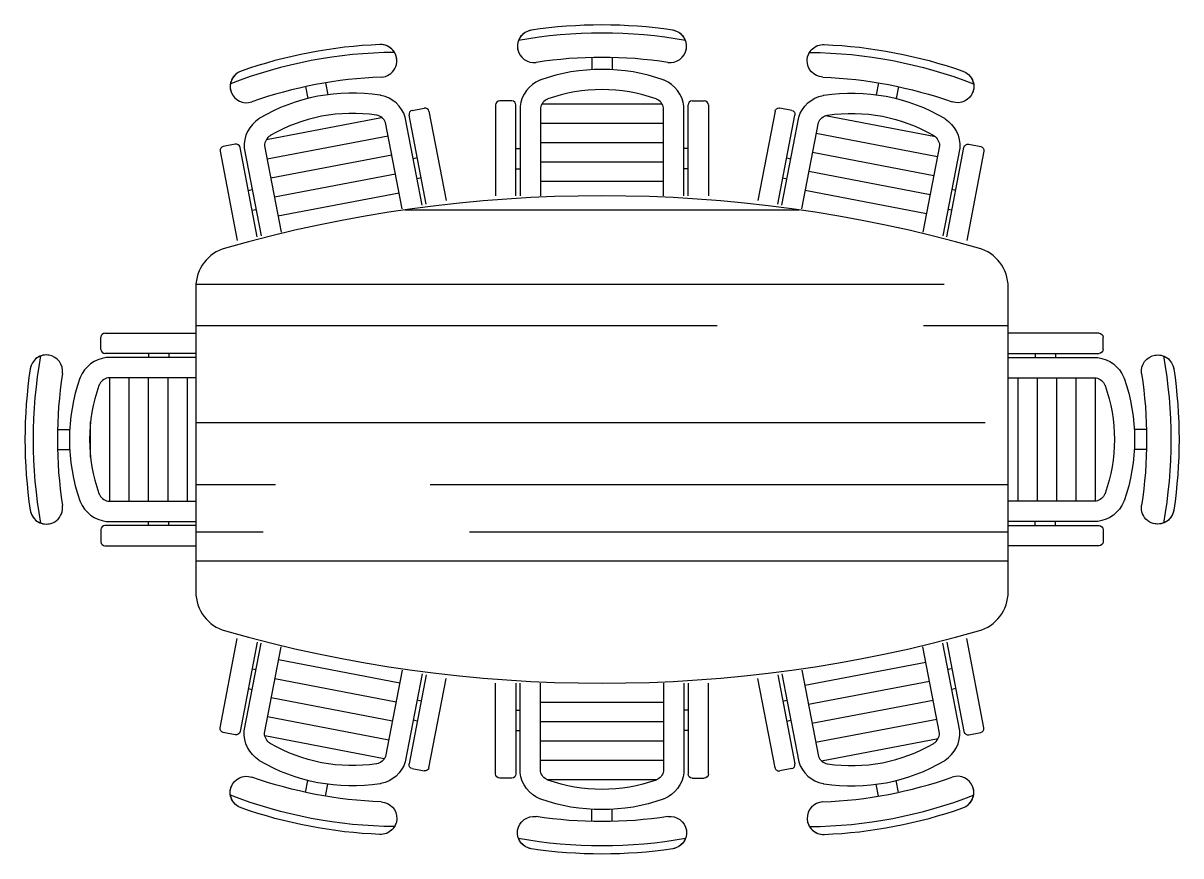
# Model space of a CAD drawing. Header units: millimetres. Extents: x -834.15 to -831.3, y 2621.5 to 2623.55.
import ezdxf

# ---------------------------------------------------------------- set-up
doc = ezdxf.new("R2010")
doc.units = ezdxf.units.MM
doc.header["$LTSCALE"] = 10
doc.layers.add('Móveis_mesas', color=2, linetype='Continuous')

# ---------------------------------------------------------------- blocks, each defined once
blk = doc.blocks.new('cdn_cadeira1')
at = {"layer": 'Móveis_mesas'}
h = blk.add_hatch(dxfattribs=at)
h.set_pattern_fill('ANSI31', color=1, scale=0.015, angle=45, style=0)
h.set_pattern_definition([(90, (762.9776242317973, -2622.524252766926), (-0.047625, 1.040834085586084e-17), [])])
h.paths.add_polyline_path([(0, 0.151804145569713), (-0.2165194715242933, 0.1518041455688035, 0.2489073770205408), (-0.2382057156459041, 0.1338933438205459, 0.0005948631712345492), (-0.2385233927550416, 0.133123505696858, 0.1712865281753591), (-0.2385233950370775, -0.1331234986869276, 0.0005948527684760968), (-0.2382057240293989, -0.1338933235729201, 0.2489075709497249), (-0.2165194715259986, -0.151804145569713), (-1.13686837721616e-13, -0.1518041455692583)])
for p, q in [((-0.2236767127717485, 0.2618041455698403), (0, 0.2618041455698403)), ((-0.2336767127717394, 0.2218041455698767), (-0.2336767127717394, 0.2518041455696221)), ((0, 0.2118041455696584), (-0.2236767127717485, 0.2118041455696584)), ((-0.1161767127717894, 0.2118041455696584), (-0.1161767127716757, 0.2018041455689854)), ((-0.06617671277160753, 0.2118041455696584), (-0.06617671277160753, 0.2018041455694402)), ((-0.3404152431411376, 0.0249999999996362), (-0.3106306752046066, 0.0249999999996362)), ((-0.3404152431411376, -0.0250000000005457), (-0.3106306752046066, -0.02500000000009095)), ((-0.2336767127717394, -0.2218041455698767), (-0.2336767127717394, -0.2518041455696221)), ((0, -0.2118041455696584), (-0.2236767127717485, -0.2118041455696584)), ((-0.1161767127717894, -0.2118041455696584), (-0.1161767127716757, -0.2018041455689854)), ((-0.06617671277160753, -0.2118041455696584), (-0.06617671277160753, -0.2018041455694402)), ((-0.2236767127717485, -0.2618041455698403), (0, -0.2618041455698403))]:
    blk.add_line(p, q, dxfattribs=at)
for points in [[(-1.13686837721616e-13, 0.2018041455694402), (-0.2203692421334154, 0.2018041455689854, 0.2698809656187245), (-0.284402405267997, 0.1530209643715352, 0.001393405043668773), (-0.2852495406112894, 0.1509587371519956, 0.1727367106734558), (-0.2852495406112894, -0.1509587371529051, 0.001393405043668912), (-0.284402405267997, -0.1530209643724447, 0.2698809656187243), (-0.2203692421334154, -0.2018041455698949), (1.13686837721616e-13, -0.2018041455694402)], [(0, 0.151804145569713), (-0.2165194715245207, 0.1518041455688035, 0.2489073769131495), (-0.2382057156412429, 0.1338933438314598, 0.000594863178354874), (-0.2385233927544732, 0.133123505698677, 0.1712865281762898), (-0.2385233950373049, -0.1331234986864729, 0.000594868431199615), (-0.2382057156412429, -0.1338933438323693, 0.248907376914562), (-0.216519471524407, -0.151804145569713), (0, -0.1518041455692583)]]:
    blk.add_lwpolyline(points, format="xyb", dxfattribs=at)
for centre, radius, start, end in [((-0.2236767127717485, 0.2518041455696221), 0.01, 90, 180), ((-0.3680687347614366, 0.1681771776779897), 0.04, 79.37090866011141, 171.4073895543942), ((-0.3680687347614366, 0.1681771776779897), 0.04, 351.4073895543942, 171.4073895543942), ((-0.2236767127717485, 0.221804145569422), 0.01, 180, 270), ((0.7449218660673296, -4.547473508864641e-13), 1.165625000000026, 171.4073895543942, 188.5926104456058), ((0.7449218660673296, -4.547473508864641e-13), 1.085625000000026, 171.4073895543942, 188.5926104456058), ((-0.3680687347614366, -0.1681771776788992), 0.04, 188.5926104456058, 8.592610445605818), ((-0.3680687347614366, -0.1681771776788992), 0.04, 188.5926104456058, 280.6290913398886), ((-0.2236767127717485, -0.221804145569422), 0.01, 90, 180), ((-0.2236767127717485, -0.2518041455696221), 0.01, 180, 270)]:
    blk.add_arc(centre, radius, start, end, dxfattribs=at)
at = {"layer": 'Móveis_mesas', "color": 1}
blk.add_arc((0.7449218660673296, -4.547473508864641e-13), 1.145625000000026, 169.6595080383283, 190.3404919616717, dxfattribs=at)

msp = doc.modelspace()

# ---------------------------------------------------------------- hatches: boundary and pattern name
at = {"layer": 'Móveis_mesas'}
h = msp.add_hatch(dxfattribs=at)
h.set_pattern_fill('AR-RROOF', color=1, scale=0.02, style=0)
h.set_pattern_definition([(0, (-70.74727315744713, 0), (1.1176, 0.508), [7.62, -1.016, 2.54, -0.508]), (0, (-70.07163315744712, 0.254), (-0.508, 0.6756399999999999), [1.524, -0.16764, 3.048, -0.381]), (0, (-70.49327315744712, 0.4318), (2.6416, 0.34036), [4.064, -0.7112, 2.032, -0.508])])
h.paths.add_polyline_path([(-833.7248973892443, 2622.074252766937), (-833.7248973892446, 2622.974252766927, -0.1500000000003331), (-831.7248973892443, 2622.974252766915), (-831.7248973892445, 2622.074252766926, -0.15000000000031)])

# ---------------------------------------------------------------- linework, layer by layer
msp.add_lwpolyline([(-831.7248973892445, 2622.149023717585), (-831.7248973892443, 2622.899481816267, 0.3356353266450508), (-831.7976933590176, 2622.995710402142, 0.1386343896102284), (-833.652101419474, 2622.995710402151, 0.3356353266441715), (-833.7248973892446, 2622.899481816267), (-833.7248973892443, 2622.149023717585, 0.3356353266444422), (-833.6521014194713, 2622.052795131711, 0.1386343896102141), (-831.797693359015, 2622.052795131702, 0.3356353266444422)], format="xyb", close=True, dxfattribs=at)

# ---------------------------------------------------------------- block references
for p, rotation in [((-832.7248973892442, 2623.124252766926), 270), ((-833.3659311408996, 2623.063427736846), 280.8406608163464), ((-832.0838636375893, 2621.985077797006), 100.8406608163464)]:
    msp.add_blockref('cdn_cadeira1', p, dxfattribs=dict(at, rotation=rotation))
at = {"layer": 'Móveis_mesas', "xscale": -1}
for p, rotation in [((-832.0838636375893, 2623.063427736846), 79.1593391836536), ((-833.3659311408996, 2621.985077797006), 259.1593391836536), ((-832.7248973892442, 2621.924252766926), 270)]:
    msp.add_blockref('cdn_cadeira1', p, dxfattribs=dict(at, rotation=rotation))
at = {"layer": 'Móveis_mesas'}
msp.add_blockref('cdn_cadeira1', (-833.7248973892445, 2622.524252766926), dxfattribs=at)
at = {"layer": 'Móveis_mesas', "xscale": -1}
msp.add_blockref('cdn_cadeira1', (-831.7248973892442, 2622.524252766926), dxfattribs=at)

doc.saveas('drawing.dxf')
